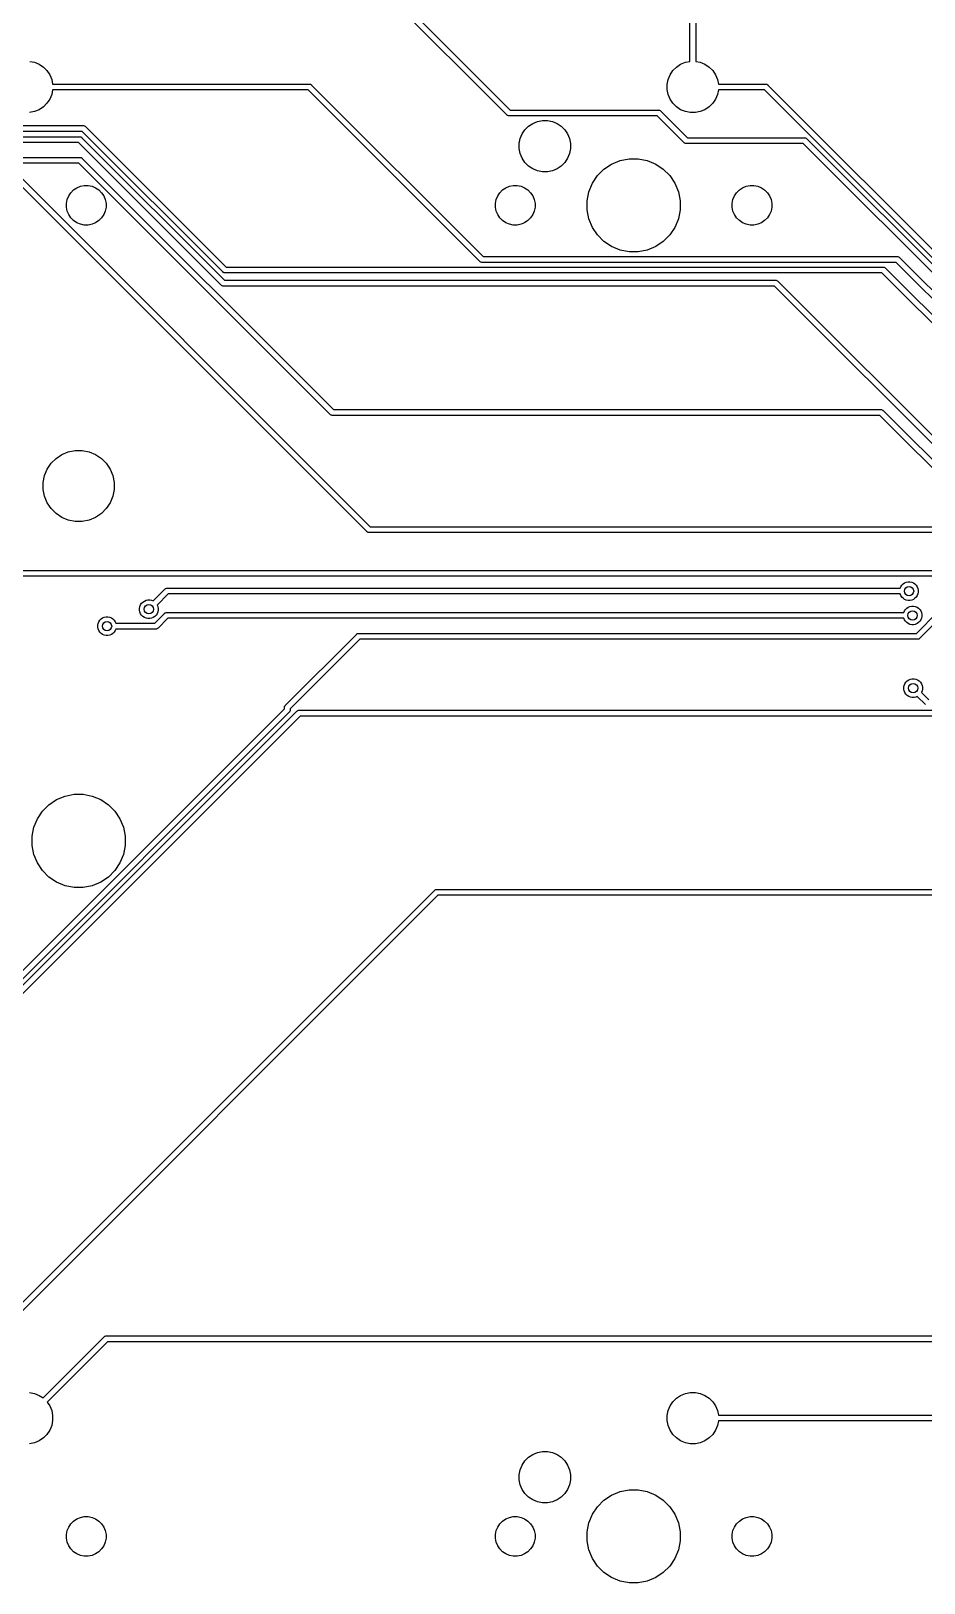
# Model space of a CAD drawing. Extents: x 0.4 to 23, y -16.1 to -0.4.
# Drawn here: x 12.2 to 13.709, y -5.516 to -2.893 of the extents above; entities that cross this region are included whole.
import ezdxf

# ---------------------------------------------------------------- set-up
doc = ezdxf.new("R2010")
doc.units = 0
doc.header["$MEASUREMENT"] = 0
doc.layers.add('BLACK', color=7, linetype='CONTINUOUS')

msp = doc.modelspace()

# ---------------------------------------------------------------- linework, layer by layer
at = {"layer": 'BLACK', "linetype": 'CONTINUOUS'}
for p, q in [((13.0044, -3.03468), (12.1326, -2.16285)), ((12.1383, -2.15462), (13.0101, -3.02644)), ((13.3138, -2.94432), (13.3138, -2.28068)), ((13.3237, -2.28068), (13.3237, -2.94432)), ((12.1987, -2.94432), (12.2064, -2.94586)), ((12.2064, -2.94586), (12.2143, -2.94912)), ((12.2143, -2.94912), (12.2213, -2.95386)), ((12.2213, -2.95386), (12.2274, -2.95989)), ((12.2274, -2.95989), (12.2321, -2.96699)), ((13.2804, -2.96699), (13.2851, -2.95989)), ((13.2851, -2.95989), (13.2911, -2.95386)), ((13.2911, -2.95386), (13.2982, -2.94912)), ((13.2982, -2.94912), (13.3061, -2.94586)), ((13.3061, -2.94586), (13.3138, -2.94432)), ((13.3237, -2.94432), (13.3314, -2.94586)), ((13.3314, -2.94586), (13.3393, -2.94912)), ((13.3393, -2.94912), (13.3463, -2.95386)), ((13.3463, -2.95386), (13.3524, -2.95989)), ((13.3524, -2.95989), (13.3571, -2.96699)), ((12.2321, -2.96699), (12.2354, -2.97487)), ((12.2354, -2.97487), (12.2369, -2.98258)), ((12.2369, -2.98258), (12.6705, -2.98258)), ((12.6705, -2.98258), (12.6707, -2.98256)), ((12.6707, -2.98256), (12.6709, -2.98258)), ((12.6709, -2.98258), (12.6709, -2.98258)), ((12.6709, -2.98258), (12.6717, -2.98265)), ((12.6717, -2.98265), (12.6726, -2.98293)), ((12.6726, -2.98293), (12.6734, -2.98339)), ((12.6734, -2.98339), (12.6742, -2.984)), ((12.6742, -2.984), (12.6743, -2.98419)), ((12.6743, -2.98419), (12.9643, -3.27413)), ((13.2754, -2.98323), (13.2771, -2.97487)), ((13.2754, -2.99177), (13.2754, -2.98323)), ((13.2771, -2.97487), (13.2804, -2.96699)), ((13.3571, -2.96699), (13.3604, -2.97487)), ((13.3604, -2.97487), (13.3619, -2.98258)), ((13.3619, -2.98258), (13.4416, -2.98258)), ((13.4416, -2.98258), (13.4419, -2.98256)), ((13.4419, -2.98256), (13.4421, -2.98258)), ((13.4421, -2.98258), (13.4421, -2.98258)), ((13.4421, -2.98258), (13.4428, -2.98265)), ((13.4428, -2.98265), (13.4438, -2.98293)), ((13.4438, -2.98293), (13.4446, -2.98339)), ((13.4446, -2.98339), (13.4454, -2.984)), ((13.4454, -2.984), (13.4455, -2.98419)), ((13.4455, -2.98419), (14.0837, -3.62233)), ((12.2274, -3.01511), (12.2213, -3.02114)), ((12.2321, -3.00801), (12.2274, -3.01511)), ((12.2354, -3.00013), (12.2321, -3.00801)), ((12.2369, -2.99242), (12.2354, -3.00013)), ((12.6687, -2.99242), (12.2369, -2.99242)), ((12.9586, -3.28236), (12.6687, -2.99242)), ((13.2771, -3.00013), (13.2754, -2.99177)), ((13.2804, -3.00801), (13.2771, -3.00013)), ((13.2851, -3.01511), (13.2804, -3.00801)), ((13.2911, -3.02114), (13.2851, -3.01511)), ((13.3524, -3.01511), (13.3463, -3.02114)), ((13.3571, -3.00801), (13.3524, -3.01511)), ((13.3604, -3.00013), (13.3571, -3.00801)), ((13.3619, -2.99242), (13.3604, -3.00013)), ((13.4398, -2.99242), (13.3619, -2.99242)), ((14.0749, -3.62752), (13.4398, -2.99242)), ((12.2064, -3.02914), (12.198, -3.03081)), ((12.2143, -3.02588), (12.2064, -3.02914)), ((12.2213, -3.02114), (12.2143, -3.02588)), ((13.0046, -3.03486), (13.0044, -3.03468)), ((13.0048, -3.03502), (13.0046, -3.03486)), ((13.0053, -3.03548), (13.0048, -3.03502)), ((13.0048, -3.03502), (13.0048, -3.03502)), ((13.0062, -3.03593), (13.0053, -3.03548)), ((13.0071, -3.03622), (13.0062, -3.03593)), ((13.0078, -3.03629), (13.0071, -3.03622)), ((13.0081, -3.03631), (13.0078, -3.03629)), ((13.0078, -3.03629), (13.0078, -3.03629)), ((13.0083, -3.03629), (13.0081, -3.03631)), ((13.2586, -3.03629), (13.0083, -3.03629)), ((13.0101, -3.02644), (13.2604, -3.02644)), ((13.3038, -3.08148), (13.2586, -3.03629)), ((13.2604, -3.02644), (13.2606, -3.02642)), ((13.2606, -3.02642), (13.2609, -3.02644)), ((13.2609, -3.02644), (13.2609, -3.02644)), ((13.2609, -3.02644), (13.2616, -3.02652)), ((13.2616, -3.02652), (13.2625, -3.0268)), ((13.2625, -3.0268), (13.2634, -3.02725)), ((13.2634, -3.02725), (13.2641, -3.02787)), ((13.2641, -3.02787), (13.2643, -3.02806)), ((13.2643, -3.02806), (13.3095, -3.07325)), ((13.2982, -3.02588), (13.2911, -3.02114)), ((13.3061, -3.02914), (13.2982, -3.02588)), ((13.3145, -3.03081), (13.3061, -3.02914)), ((13.323, -3.03081), (13.3145, -3.03081)), ((13.3314, -3.02914), (13.323, -3.03081)), ((13.3393, -3.02588), (13.3314, -3.02914)), ((13.3463, -3.02114), (13.3393, -3.02588)), ((12.1092, -3.06645), (12.7736, -3.73083)), ((12.2871, -3.0627), (12.1842, -3.0627)), ((12.186, -3.05285), (12.2889, -3.05285)), ((12.5245, -3.30009), (12.2871, -3.0627)), ((12.2889, -3.05285), (12.2891, -3.05283)), ((12.2891, -3.05283), (12.2893, -3.05285)), ((12.2893, -3.05285), (12.2893, -3.05285)), ((12.2893, -3.05285), (12.2901, -3.05293)), ((12.2901, -3.05293), (12.291, -3.05321)), ((12.291, -3.05321), (12.2918, -3.05366)), ((12.2918, -3.05366), (12.2926, -3.05428)), ((12.2926, -3.05428), (12.2927, -3.05447)), ((12.2927, -3.05447), (12.5301, -3.29186)), ((13.0271, -3.07487), (13.0304, -3.06699)), ((13.0304, -3.06699), (13.0351, -3.05989)), ((13.0351, -3.05989), (13.0411, -3.05386)), ((13.0411, -3.05386), (13.0482, -3.04912)), ((13.0482, -3.04912), (13.0561, -3.04586)), ((13.0561, -3.04586), (13.0645, -3.04419)), ((13.0645, -3.04419), (13.073, -3.04419)), ((13.073, -3.04419), (13.0814, -3.04586)), ((13.0814, -3.04586), (13.0893, -3.04912)), ((13.0893, -3.04912), (13.0963, -3.05386)), ((13.0963, -3.05386), (13.1024, -3.05989)), ((13.1024, -3.05989), (13.1071, -3.06699)), ((13.1071, -3.06699), (13.1104, -3.07487)), ((12.7679, -3.73906), (12.1035, -3.07468)), ((12.2808, -3.0815), (12.1752, -3.0815)), ((12.177, -3.07165), (12.2826, -3.07165)), ((12.5217, -3.3224), (12.2808, -3.0815)), ((12.2826, -3.07165), (12.2828, -3.07163)), ((12.2828, -3.07163), (12.283, -3.07165)), ((12.283, -3.07165), (12.283, -3.07165)), ((12.283, -3.07165), (12.2838, -3.07172)), ((12.2838, -3.07172), (12.2847, -3.07201)), ((12.2847, -3.07201), (12.2856, -3.07246)), ((12.2856, -3.07246), (12.2863, -3.07308)), ((12.2863, -3.07308), (12.2865, -3.07327)), ((12.2865, -3.07327), (12.5274, -3.31417)), ((13.0254, -3.08323), (13.0271, -3.07487)), ((13.0254, -3.09177), (13.0254, -3.08323)), ((13.0271, -3.10013), (13.0254, -3.09177)), ((13.1104, -3.07487), (13.112, -3.08323)), ((13.112, -3.09177), (13.1104, -3.10013)), ((13.112, -3.08323), (13.112, -3.09177)), ((13.3039, -3.08167), (13.3038, -3.08148)), ((13.3041, -3.08182), (13.3039, -3.08167)), ((13.3047, -3.08228), (13.3041, -3.08182)), ((13.3041, -3.08182), (13.3041, -3.08182)), ((13.3055, -3.08274), (13.3047, -3.08228)), ((13.3065, -3.08302), (13.3055, -3.08274)), ((13.3072, -3.08309), (13.3065, -3.08302)), ((13.3074, -3.08312), (13.3072, -3.08309)), ((13.3072, -3.08309), (13.3072, -3.08309)), ((13.3077, -3.08309), (13.3074, -3.08312)), ((13.5054, -3.08309), (13.3077, -3.08309)), ((13.3095, -3.07325), (13.5072, -3.07325)), ((14.0524, -3.63005), (13.5054, -3.08309)), ((13.5072, -3.07325), (13.5075, -3.07323)), ((13.5075, -3.07323), (13.5077, -3.07325)), ((13.5077, -3.07325), (13.5077, -3.07325)), ((13.5077, -3.07325), (13.5084, -3.07332)), ((13.5084, -3.07332), (13.5094, -3.0736)), ((13.5094, -3.0736), (13.5102, -3.07406)), ((13.5102, -3.07406), (13.511, -3.07468)), ((13.511, -3.07468), (13.5111, -3.07486)), ((13.5111, -3.07486), (14.0606, -3.62437)), ((12.2811, -3.11641), (12.1813, -3.11641)), ((12.1831, -3.10657), (12.2829, -3.10657)), ((12.7057, -3.54094), (12.2811, -3.11641)), ((12.2829, -3.10657), (12.2832, -3.10655)), ((12.2832, -3.10655), (12.2834, -3.10657)), ((12.2834, -3.10657), (12.2834, -3.10657)), ((12.2834, -3.10657), (12.2841, -3.10664)), ((12.2841, -3.10664), (12.2851, -3.10692)), ((12.2851, -3.10692), (12.2859, -3.10738)), ((12.2859, -3.10738), (12.2867, -3.108)), ((12.2867, -3.108), (12.2868, -3.10818)), ((12.2868, -3.10818), (12.7114, -3.53271)), ((13.0304, -3.10801), (13.0271, -3.10013)), ((13.0351, -3.11511), (13.0304, -3.10801)), ((13.0411, -3.12114), (13.0351, -3.11511)), ((13.0482, -3.12588), (13.0411, -3.12114)), ((13.0963, -3.12114), (13.0893, -3.12588)), ((13.1024, -3.11511), (13.0963, -3.12114)), ((13.1071, -3.10801), (13.1024, -3.11511)), ((13.1104, -3.10013), (13.1071, -3.10801)), ((13.1685, -3.12634), (13.1814, -3.11772)), ((13.1814, -3.11772), (13.1958, -3.11179)), ((13.1958, -3.11179), (13.211, -3.10876)), ((13.211, -3.10876), (13.2265, -3.10876)), ((13.2265, -3.10876), (13.2417, -3.11179)), ((13.2417, -3.11179), (13.256, -3.11772)), ((13.256, -3.11772), (13.2689, -3.12634)), ((13.0561, -3.12914), (13.0482, -3.12588)), ((13.0645, -3.13081), (13.0561, -3.12914)), ((13.073, -3.13081), (13.0645, -3.13081)), ((13.0814, -3.12914), (13.073, -3.13081)), ((13.0893, -3.12588), (13.0814, -3.12914)), ((13.149, -3.1502), (13.1576, -3.13731)), ((13.1576, -3.13731), (13.1685, -3.12634)), ((13.2689, -3.12634), (13.2799, -3.13731)), ((13.2799, -3.13731), (13.2885, -3.1502)), ((12.2616, -3.17774), (12.2641, -3.17165)), ((12.2641, -3.17165), (12.2677, -3.16617)), ((12.2677, -3.16617), (12.2724, -3.16151)), ((12.2724, -3.16151), (12.2779, -3.15784)), ((12.2779, -3.15784), (12.284, -3.15532)), ((12.284, -3.15532), (12.2904, -3.15404)), ((12.2904, -3.15404), (12.297, -3.15404)), ((12.297, -3.15404), (12.3035, -3.15532)), ((12.3035, -3.15532), (12.3096, -3.15784)), ((12.3096, -3.15784), (12.3151, -3.16151)), ((12.3151, -3.16151), (12.3197, -3.16617)), ((12.3197, -3.16617), (12.3234, -3.17165)), ((12.3234, -3.17165), (12.3259, -3.17774)), ((12.9866, -3.17774), (12.9891, -3.17165)), ((12.9891, -3.17165), (12.9927, -3.16617)), ((12.9927, -3.16617), (12.9974, -3.16151)), ((12.9974, -3.16151), (13.0029, -3.15784)), ((13.0029, -3.15784), (13.009, -3.15532)), ((13.009, -3.15532), (13.0154, -3.15404)), ((13.0154, -3.15404), (13.022, -3.15404)), ((13.022, -3.15404), (13.0285, -3.15532)), ((13.0285, -3.15532), (13.0346, -3.15784)), ((13.0346, -3.15784), (13.0401, -3.16151)), ((13.0401, -3.16151), (13.0447, -3.16617)), ((13.0447, -3.16617), (13.0484, -3.17165)), ((13.0484, -3.17165), (13.0509, -3.17774)), ((13.14, -3.17974), (13.143, -3.16453)), ((13.143, -3.16453), (13.149, -3.1502)), ((13.2885, -3.1502), (13.2945, -3.16453)), ((13.2945, -3.16453), (13.2975, -3.17974)), ((13.3866, -3.17774), (13.3891, -3.17165)), ((13.3891, -3.17165), (13.3927, -3.16617)), ((13.3927, -3.16617), (13.3974, -3.16151)), ((13.3974, -3.16151), (13.4029, -3.15784)), ((13.4029, -3.15784), (13.409, -3.15532)), ((13.409, -3.15532), (13.4154, -3.15404)), ((13.4154, -3.15404), (13.422, -3.15404)), ((13.422, -3.15404), (13.4285, -3.15532)), ((13.4285, -3.15532), (13.4346, -3.15784)), ((13.4346, -3.15784), (13.4401, -3.16151)), ((13.4401, -3.16151), (13.4447, -3.16617)), ((13.4447, -3.16617), (13.4484, -3.17165)), ((13.4484, -3.17165), (13.4509, -3.17774)), ((12.2603, -3.1842), (12.2616, -3.17774)), ((12.2603, -3.1908), (12.2603, -3.1842)), ((12.2616, -3.19726), (12.2603, -3.1908)), ((12.2641, -3.20335), (12.2616, -3.19726)), ((12.3259, -3.19726), (12.3234, -3.20335)), ((12.3259, -3.17774), (12.3272, -3.1842)), ((12.3272, -3.1908), (12.3259, -3.19726)), ((12.3272, -3.1842), (12.3272, -3.1908)), ((12.9853, -3.1842), (12.9866, -3.17774)), ((12.9853, -3.1908), (12.9853, -3.1842)), ((12.9866, -3.19726), (12.9853, -3.1908)), ((12.9891, -3.20335), (12.9866, -3.19726)), ((13.0509, -3.19726), (13.0484, -3.20335)), ((13.0509, -3.17774), (13.0522, -3.1842)), ((13.0522, -3.1908), (13.0509, -3.19726)), ((13.0522, -3.1842), (13.0522, -3.1908)), ((13.14, -3.19526), (13.14, -3.17974)), ((13.143, -3.21047), (13.14, -3.19526)), ((13.2975, -3.19526), (13.2945, -3.21047)), ((13.2975, -3.17974), (13.2975, -3.19526)), ((13.3853, -3.1842), (13.3866, -3.17774)), ((13.3853, -3.1908), (13.3853, -3.1842)), ((13.3866, -3.19726), (13.3853, -3.1908)), ((13.3891, -3.20335), (13.3866, -3.19726)), ((13.4509, -3.19726), (13.4484, -3.20335)), ((13.4509, -3.17774), (13.4522, -3.1842)), ((13.4522, -3.1908), (13.4509, -3.19726)), ((13.4522, -3.1842), (13.4522, -3.1908)), ((12.2677, -3.20883), (12.2641, -3.20335)), ((12.2724, -3.21349), (12.2677, -3.20883)), ((12.2779, -3.21716), (12.2724, -3.21349)), ((12.284, -3.21968), (12.2779, -3.21716)), ((12.2904, -3.22096), (12.284, -3.21968)), ((12.297, -3.22096), (12.2904, -3.22096)), ((12.3035, -3.21968), (12.297, -3.22096)), ((12.3096, -3.21716), (12.3035, -3.21968)), ((12.3151, -3.21349), (12.3096, -3.21716)), ((12.3197, -3.20883), (12.3151, -3.21349)), ((12.3234, -3.20335), (12.3197, -3.20883)), ((12.9927, -3.20883), (12.9891, -3.20335)), ((12.9974, -3.21349), (12.9927, -3.20883)), ((13.0029, -3.21716), (12.9974, -3.21349)), ((13.009, -3.21968), (13.0029, -3.21716)), ((13.0154, -3.22096), (13.009, -3.21968)), ((13.022, -3.22096), (13.0154, -3.22096)), ((13.0285, -3.21968), (13.022, -3.22096)), ((13.0346, -3.21716), (13.0285, -3.21968)), ((13.0401, -3.21349), (13.0346, -3.21716)), ((13.0447, -3.20883), (13.0401, -3.21349)), ((13.0484, -3.20335), (13.0447, -3.20883)), ((13.149, -3.2248), (13.143, -3.21047)), ((13.1576, -3.23769), (13.149, -3.2248)), ((13.2885, -3.2248), (13.2799, -3.23769)), ((13.2945, -3.21047), (13.2885, -3.2248)), ((13.3927, -3.20883), (13.3891, -3.20335)), ((13.3974, -3.21349), (13.3927, -3.20883)), ((13.4029, -3.21716), (13.3974, -3.21349)), ((13.409, -3.21968), (13.4029, -3.21716)), ((13.4154, -3.22096), (13.409, -3.21968)), ((13.422, -3.22096), (13.4154, -3.22096)), ((13.4285, -3.21968), (13.422, -3.22096)), ((13.4346, -3.21716), (13.4285, -3.21968)), ((13.4401, -3.21349), (13.4346, -3.21716)), ((13.4447, -3.20883), (13.4401, -3.21349)), ((13.4484, -3.20335), (13.4447, -3.20883)), ((13.1685, -3.24866), (13.1576, -3.23769)), ((13.1814, -3.25728), (13.1685, -3.24866)), ((13.2689, -3.24866), (13.256, -3.25728)), ((13.2799, -3.23769), (13.2689, -3.24866)), ((12.9643, -3.27413), (13.6642, -3.27413)), ((13.1958, -3.26321), (13.1814, -3.25728)), ((13.211, -3.26624), (13.1958, -3.26321)), ((13.2265, -3.26624), (13.211, -3.26624)), ((13.2417, -3.26321), (13.2265, -3.26624)), ((13.256, -3.25728), (13.2417, -3.26321)), ((13.6642, -3.27413), (13.6645, -3.27411)), ((13.6645, -3.27411), (13.6647, -3.27413)), ((13.6647, -3.27413), (13.6647, -3.27413)), ((13.6647, -3.27413), (13.6654, -3.27421)), ((13.6654, -3.27421), (13.6664, -3.27449)), ((13.6664, -3.27449), (13.6672, -3.27494)), ((13.6672, -3.27494), (13.668, -3.27556)), ((13.668, -3.27556), (13.6681, -3.27575)), ((13.6681, -3.27575), (14.0205, -3.62814)), ((12.5246, -3.30028), (12.5245, -3.30009)), ((12.5248, -3.30043), (12.5246, -3.30028)), ((12.5254, -3.3009), (12.5248, -3.30043)), ((12.5262, -3.30135), (12.5254, -3.3009)), ((12.5271, -3.30163), (12.5262, -3.30135)), ((12.5279, -3.3017), (12.5271, -3.30163)), ((12.5281, -3.30173), (12.5279, -3.3017)), ((12.5279, -3.3017), (12.5279, -3.3017)), ((12.5283, -3.3017), (12.5281, -3.30173)), ((13.6383, -3.3017), (12.5283, -3.3017)), ((12.5301, -3.29186), (13.6401, -3.29186)), ((12.9588, -3.28255), (12.9586, -3.28236)), ((12.9589, -3.28271), (12.9588, -3.28255)), ((12.9595, -3.28317), (12.9589, -3.28271)), ((12.9589, -3.28271), (12.9589, -3.28271)), ((12.9604, -3.28362), (12.9595, -3.28317)), ((12.9613, -3.28391), (12.9604, -3.28362)), ((12.962, -3.28398), (12.9613, -3.28391)), ((12.9623, -3.284), (12.962, -3.28398)), ((12.962, -3.28398), (12.962, -3.28398)), ((12.9625, -3.28398), (12.9623, -3.284)), ((13.6624, -3.28398), (12.9625, -3.28398)), ((13.963, -3.6264), (13.6383, -3.3017)), ((13.6401, -3.29186), (13.6403, -3.29184)), ((13.6403, -3.29184), (13.6406, -3.29186)), ((13.6406, -3.29186), (13.6406, -3.29186)), ((13.6406, -3.29186), (13.6413, -3.29193)), ((13.6413, -3.29193), (13.6422, -3.29221)), ((13.6422, -3.29221), (13.6431, -3.29267)), ((13.6431, -3.29267), (13.6438, -3.29329)), ((13.6438, -3.29329), (13.644, -3.29347)), ((13.644, -3.29347), (13.97, -3.61944)), ((14.0136, -3.6351), (13.6624, -3.28398)), ((12.5218, -3.32258), (12.5217, -3.3224)), ((12.522, -3.32274), (12.5218, -3.32258)), ((12.5226, -3.3232), (12.522, -3.32274)), ((12.5234, -3.32366), (12.5226, -3.3232)), ((12.5244, -3.32394), (12.5234, -3.32366)), ((12.5251, -3.32401), (12.5244, -3.32394)), ((12.5253, -3.32403), (12.5251, -3.32401)), ((12.5251, -3.32401), (12.5251, -3.32401)), ((12.5256, -3.32401), (12.5253, -3.32403)), ((13.4567, -3.32401), (12.5256, -3.32401)), ((12.5274, -3.31417), (13.4585, -3.31417)), ((13.8962, -3.7635), (13.4567, -3.32401)), ((13.4585, -3.31417), (13.4587, -3.31414)), ((13.4587, -3.31414), (13.459, -3.31417)), ((13.459, -3.31417), (13.459, -3.31417)), ((13.459, -3.31417), (13.4597, -3.31424)), ((13.4597, -3.31424), (13.4606, -3.31452)), ((13.4606, -3.31452), (13.4615, -3.31497)), ((13.4615, -3.31497), (13.4622, -3.31559)), ((13.4622, -3.31559), (13.4624, -3.31578)), ((13.4624, -3.31578), (13.9044, -3.75781)), ((12.7058, -3.54113), (12.7057, -3.54094)), ((12.706, -3.54128), (12.7058, -3.54113)), ((12.7066, -3.54174), (12.706, -3.54128)), ((12.706, -3.54128), (12.706, -3.54128)), ((12.7114, -3.53271), (13.6364, -3.53271)), ((13.6364, -3.53271), (13.6366, -3.53268)), ((13.6366, -3.53268), (13.6369, -3.53271)), ((13.6369, -3.53271), (13.6369, -3.53271)), ((13.6369, -3.53271), (13.6376, -3.53278)), ((13.6376, -3.53278), (13.6385, -3.53306)), ((13.6385, -3.53306), (13.6394, -3.53352)), ((13.6394, -3.53352), (13.6401, -3.53413)), ((13.6401, -3.53413), (13.6403, -3.53432)), ((13.6403, -3.53432), (13.8634, -3.75744)), ((12.7074, -3.5422), (12.7066, -3.54174)), ((12.7084, -3.54248), (12.7074, -3.5422)), ((12.7091, -3.54255), (12.7084, -3.54248)), ((12.7093, -3.54257), (12.7091, -3.54255)), ((12.7091, -3.54255), (12.7091, -3.54255)), ((12.7096, -3.54255), (12.7093, -3.54257)), ((13.6346, -3.54255), (12.7096, -3.54255)), ((13.8564, -3.7644), (13.6346, -3.54255)), ((12.2344, -3.62364), (12.2428, -3.61527)), ((12.2428, -3.61527), (12.2526, -3.6087)), ((12.2526, -3.6087), (12.2635, -3.60418)), ((12.2635, -3.60418), (12.2751, -3.60187)), ((12.2751, -3.60187), (12.2869, -3.60187)), ((12.2869, -3.60187), (12.2985, -3.60418)), ((12.2985, -3.60418), (12.3095, -3.6087)), ((12.3095, -3.6087), (12.3193, -3.61527)), ((12.3193, -3.61527), (12.3277, -3.62364)), ((12.221, -3.656), (12.2233, -3.6444)), ((12.2233, -3.6444), (12.2278, -3.63347)), ((12.2278, -3.63347), (12.2344, -3.62364)), ((12.3277, -3.62364), (12.3342, -3.63347)), ((12.3342, -3.63347), (12.3388, -3.6444)), ((12.3388, -3.6444), (12.3411, -3.656)), ((12.221, -3.66782), (12.221, -3.656)), ((12.2233, -3.67942), (12.221, -3.66782)), ((12.3411, -3.66782), (12.3388, -3.67942)), ((12.3411, -3.656), (12.3411, -3.66782)), ((12.2278, -3.69035), (12.2233, -3.67942)), ((12.2344, -3.70018), (12.2278, -3.69035)), ((12.3342, -3.69035), (12.3277, -3.70018)), ((12.3388, -3.67942), (12.3342, -3.69035)), ((12.2428, -3.70855), (12.2344, -3.70018)), ((12.2526, -3.71512), (12.2428, -3.70855)), ((12.2635, -3.71964), (12.2526, -3.71512)), ((12.2751, -3.72195), (12.2635, -3.71964)), ((12.2869, -3.72195), (12.2751, -3.72195)), ((12.2985, -3.71964), (12.2869, -3.72195)), ((12.3095, -3.71512), (12.2985, -3.71964)), ((12.3193, -3.70855), (12.3095, -3.71512)), ((12.3277, -3.70018), (12.3193, -3.70855)), ((12.7681, -3.73924), (12.7679, -3.73906)), ((12.7682, -3.7394), (12.7681, -3.73924)), ((12.7688, -3.73986), (12.7682, -3.7394)), ((12.7695, -3.74022), (12.7688, -3.73986)), ((12.7697, -3.74032), (12.7695, -3.74022)), ((12.7706, -3.7406), (12.7697, -3.74032)), ((12.7713, -3.74067), (12.7706, -3.7406)), ((12.7716, -3.74069), (12.7713, -3.74067)), ((12.7713, -3.74067), (12.7713, -3.74067)), ((12.7718, -3.74067), (12.7716, -3.74069)), ((13.7495, -3.74067), (12.7718, -3.74067)), ((12.7736, -3.73083), (13.7495, -3.73083)), ((11.9556, -3.8048), (13.7461, -3.8048)), ((13.7443, -3.81464), (11.9556, -3.81464)), ((13.6701, -3.83217), (13.6718, -3.82959)), ((13.6718, -3.82959), (13.674, -3.82739)), ((13.674, -3.82739), (13.6766, -3.82567)), ((13.6766, -3.82567), (13.6795, -3.82448)), ((13.6795, -3.82448), (13.6825, -3.82388)), ((13.6825, -3.82388), (13.6856, -3.82388)), ((13.6856, -3.82388), (13.6887, -3.82448)), ((13.6887, -3.82448), (13.6915, -3.82567)), ((13.6915, -3.82567), (13.6941, -3.82739)), ((13.6941, -3.82739), (13.6963, -3.82959)), ((13.6963, -3.82959), (13.698, -3.83217)), ((12.3921, -3.85639), (12.395, -3.8552)), ((12.395, -3.8552), (12.398, -3.8546)), ((12.398, -3.8546), (12.4011, -3.8546)), ((12.4011, -3.8546), (12.4042, -3.8552)), ((12.4042, -3.8552), (12.4067, -3.85625)), ((12.4067, -3.85625), (12.4267, -3.83632)), ((12.4324, -3.84455), (12.4137, -3.86321)), ((12.4267, -3.83632), (12.4268, -3.83613)), ((12.4268, -3.83613), (12.4271, -3.8359)), ((12.4271, -3.8359), (12.4276, -3.83551)), ((12.4276, -3.83551), (12.4284, -3.83506)), ((12.4284, -3.83506), (12.4285, -3.83503)), ((12.4285, -3.83503), (12.4294, -3.83478)), ((12.4294, -3.83478), (12.4301, -3.8347)), ((12.4301, -3.8347), (12.4303, -3.83468)), ((12.4301, -3.8347), (12.4301, -3.8347)), ((12.4303, -3.83468), (12.4306, -3.8347)), ((12.4306, -3.8347), (13.6691, -3.8347)), ((13.6691, -3.84455), (12.4324, -3.84455)), ((13.6691, -3.8347), (13.6701, -3.83217)), ((13.6701, -3.84709), (13.6691, -3.84455)), ((13.6718, -3.84966), (13.6701, -3.84709)), ((13.674, -3.85186), (13.6718, -3.84966)), ((13.6766, -3.85358), (13.674, -3.85186)), ((13.6795, -3.85477), (13.6766, -3.85358)), ((13.6825, -3.85537), (13.6795, -3.85477)), ((13.6856, -3.85537), (13.6825, -3.85537)), ((13.6887, -3.85477), (13.6856, -3.85537)), ((13.6915, -3.85358), (13.6887, -3.85477)), ((13.6941, -3.85186), (13.6915, -3.85358)), ((13.6963, -3.84966), (13.6941, -3.85186)), ((13.698, -3.84709), (13.6963, -3.84966)), ((13.698, -3.83217), (13.6992, -3.83503)), ((13.6992, -3.84422), (13.698, -3.84709)), ((13.6992, -3.83503), (13.6998, -3.83807)), ((13.6998, -3.84118), (13.6992, -3.84422)), ((13.6998, -3.83807), (13.6998, -3.84118)), ((12.3839, -3.8688), (12.3845, -3.86575)), ((12.3839, -3.8719), (12.3839, -3.8688)), ((12.3845, -3.87494), (12.3839, -3.8719)), ((12.3845, -3.86575), (12.3856, -3.86289)), ((12.3856, -3.87781), (12.3845, -3.87494)), ((12.3856, -3.86289), (12.3874, -3.86031)), ((12.3874, -3.88039), (12.3856, -3.87781)), ((12.3874, -3.86031), (12.3896, -3.85811)), ((12.3896, -3.88258), (12.3874, -3.88039)), ((12.3896, -3.85811), (12.3921, -3.85639)), ((12.4094, -3.89398), (12.426, -3.87741)), ((12.4118, -3.88039), (12.4096, -3.88258)), ((12.4136, -3.87781), (12.4118, -3.88039)), ((12.4147, -3.87494), (12.4136, -3.87781)), ((12.4137, -3.86321), (12.4147, -3.86575)), ((12.4147, -3.86575), (12.4153, -3.8688)), ((12.4153, -3.8719), (12.4147, -3.87494)), ((12.4153, -3.8688), (12.4153, -3.8719)), ((12.426, -3.87741), (12.4261, -3.8772)), ((12.4261, -3.8772), (12.4269, -3.87658)), ((12.4269, -3.87658), (12.4277, -3.87612)), ((12.4277, -3.87612), (12.4287, -3.87584)), ((12.4287, -3.87584), (12.4294, -3.87577)), ((12.4294, -3.87577), (12.4296, -3.87575)), ((12.4294, -3.87577), (12.4294, -3.87577)), ((12.4296, -3.87575), (12.4299, -3.87577)), ((12.4299, -3.87577), (13.6751, -3.87577)), ((13.6751, -3.87577), (13.6762, -3.87323)), ((13.6762, -3.87323), (13.6779, -3.87065)), ((13.6779, -3.87065), (13.6801, -3.86846)), ((13.6801, -3.86846), (13.6827, -3.86674)), ((13.6827, -3.86674), (13.6855, -3.86555)), ((13.6855, -3.86555), (13.6886, -3.86494)), ((13.6886, -3.86494), (13.6917, -3.86494)), ((13.6917, -3.86494), (13.6947, -3.86555)), ((13.6947, -3.86555), (13.6976, -3.86674)), ((13.6965, -3.91124), (13.7322, -3.87547)), ((13.6976, -3.86674), (13.7002, -3.86846)), ((13.7002, -3.86846), (13.7024, -3.87065)), ((13.7024, -3.87065), (13.7041, -3.87323)), ((13.7041, -3.87323), (13.7053, -3.8761)), ((13.7053, -3.8761), (13.7059, -3.87914)), ((13.7059, -3.88224), (13.7053, -3.88529)), ((13.7059, -3.87914), (13.7059, -3.88224)), ((12.3131, -3.89735), (12.3137, -3.89431)), ((12.3131, -3.90045), (12.3131, -3.89735)), ((12.3137, -3.9035), (12.3131, -3.90045)), ((12.3137, -3.89431), (12.3149, -3.89144)), ((12.3149, -3.90636), (12.3137, -3.9035)), ((12.3149, -3.89144), (12.3166, -3.88886)), ((12.3166, -3.90894), (12.3149, -3.90636)), ((12.3166, -3.88886), (12.3188, -3.88667)), ((12.3188, -3.88667), (12.3214, -3.88495)), ((12.3214, -3.88495), (12.3243, -3.88376)), ((12.3243, -3.88376), (12.3273, -3.88315)), ((12.3273, -3.88315), (12.3304, -3.88315)), ((12.3304, -3.88315), (12.3335, -3.88376)), ((12.3335, -3.88376), (12.3363, -3.88495)), ((12.3363, -3.88495), (12.3389, -3.88667)), ((12.3389, -3.88667), (12.3411, -3.88886)), ((12.3411, -3.88886), (12.3428, -3.89144)), ((12.3428, -3.90636), (12.3411, -3.90894)), ((12.3428, -3.89144), (12.3439, -3.89398)), ((12.3439, -3.90382), (12.3428, -3.90636)), ((12.3439, -3.89398), (12.4094, -3.89398)), ((12.4112, -3.90382), (12.3439, -3.90382)), ((12.3921, -3.8843), (12.3896, -3.88258)), ((12.395, -3.88549), (12.3921, -3.8843)), ((12.398, -3.88609), (12.395, -3.88549)), ((12.4011, -3.88609), (12.398, -3.88609)), ((12.4042, -3.88549), (12.4011, -3.88609)), ((12.4071, -3.8843), (12.4042, -3.88549)), ((12.4096, -3.88258), (12.4071, -3.8843)), ((12.4114, -3.90385), (12.4112, -3.90382)), ((12.4117, -3.90382), (12.4114, -3.90385)), ((12.4124, -3.90375), (12.4117, -3.90382)), ((12.4117, -3.90382), (12.4117, -3.90382)), ((12.4133, -3.90347), (12.4124, -3.90375)), ((12.4142, -3.90301), (12.4133, -3.90347)), ((12.4149, -3.9024), (12.4142, -3.90301)), ((12.4151, -3.90221), (12.4149, -3.9024)), ((12.4317, -3.88561), (12.4151, -3.90221)), ((13.6751, -3.88561), (12.4317, -3.88561)), ((13.6762, -3.88815), (13.6751, -3.88561)), ((13.6779, -3.89073), (13.6762, -3.88815)), ((13.6801, -3.89293), (13.6779, -3.89073)), ((13.6827, -3.89465), (13.6801, -3.89293)), ((13.6855, -3.89584), (13.6827, -3.89465)), ((13.6886, -3.89644), (13.6855, -3.89584)), ((13.6917, -3.89644), (13.6886, -3.89644)), ((13.6947, -3.89584), (13.6917, -3.89644)), ((13.6976, -3.89465), (13.6947, -3.89584)), ((13.7002, -3.89293), (13.6976, -3.89465)), ((13.7024, -3.89073), (13.7002, -3.89293)), ((13.7379, -3.8837), (13.7021, -3.91947)), ((13.7041, -3.88815), (13.7024, -3.89073)), ((13.7053, -3.88529), (13.7041, -3.88815)), ((12.3188, -3.91113), (12.3166, -3.90894)), ((12.3214, -3.91286), (12.3188, -3.91113)), ((12.3243, -3.91404), (12.3214, -3.91286)), ((12.3273, -3.91465), (12.3243, -3.91404)), ((12.3304, -3.91465), (12.3273, -3.91465)), ((12.3335, -3.91404), (12.3304, -3.91465)), ((12.3363, -3.91286), (12.3335, -3.91404)), ((12.3389, -3.91113), (12.3363, -3.91286)), ((12.3411, -3.90894), (12.3389, -3.91113)), ((12.6301, -4.03306), (12.7503, -3.91285)), ((12.756, -3.92108), (12.6383, -4.03875)), ((12.7503, -3.91285), (12.7505, -3.91266)), ((12.7505, -3.91266), (12.7507, -3.91251)), ((12.7507, -3.91251), (12.7512, -3.91205)), ((12.7507, -3.91251), (12.7507, -3.91251)), ((12.7512, -3.91205), (12.7521, -3.91159)), ((12.7512, -3.91205), (12.7512, -3.91205)), ((12.7512, -3.91205), (12.7512, -3.91205)), ((12.7521, -3.91159), (12.753, -3.91131)), ((12.753, -3.91131), (12.7537, -3.91124)), ((12.7537, -3.91124), (12.754, -3.91121)), ((12.7537, -3.91124), (12.7537, -3.91124)), ((12.754, -3.91121), (12.7542, -3.91124)), ((12.7542, -3.91124), (13.6965, -3.91124)), ((13.6983, -3.92108), (12.756, -3.92108)), ((13.6985, -3.9211), (13.6983, -3.92108)), ((13.6987, -3.92108), (13.6985, -3.9211)), ((13.6995, -3.92101), (13.6987, -3.92108)), ((13.6987, -3.92108), (13.6987, -3.92108)), ((13.7004, -3.92073), (13.6995, -3.92101)), ((13.7012, -3.92027), (13.7004, -3.92073)), ((13.702, -3.91965), (13.7012, -3.92027)), ((13.7021, -3.91947), (13.702, -3.91965)), ((13.6752, -4.00211), (13.6758, -3.99907)), ((13.6752, -4.00522), (13.6752, -4.00211)), ((13.6758, -4.00826), (13.6752, -4.00522)), ((13.6758, -3.99907), (13.677, -3.99621)), ((13.677, -4.01112), (13.6758, -4.00826)), ((13.677, -3.99621), (13.6787, -3.99363)), ((13.6787, -4.0137), (13.677, -4.01112)), ((13.6787, -3.99363), (13.6809, -3.99143)), ((13.6809, -3.99143), (13.6835, -3.98971)), ((13.6835, -3.98971), (13.6863, -3.98852)), ((13.6863, -3.98852), (13.6894, -3.98792)), ((13.6894, -3.98792), (13.6925, -3.98792)), ((13.6925, -3.98792), (13.6955, -3.98852)), ((13.6955, -3.98852), (13.6984, -3.98971)), ((13.6984, -3.98971), (13.701, -3.99143)), ((13.701, -3.99143), (13.7032, -3.99363)), ((13.7032, -3.99363), (13.7049, -3.99621)), ((13.7049, -3.99621), (13.7061, -3.99907)), ((13.7061, -4.00826), (13.705, -4.0108)), ((13.705, -4.0108), (13.7176, -4.02337)), ((13.7061, -3.99907), (13.7067, -4.00211)), ((13.7067, -4.00522), (13.7061, -4.00826)), ((13.7067, -4.00211), (13.7067, -4.00522)), ((11.3782, -5.28912), (12.6285, -4.03879)), ((12.6285, -4.03647), (12.6286, -4.03575)), ((12.6285, -4.03671), (12.6285, -4.03647)), ((12.6285, -4.03647), (12.6285, -4.03647)), ((12.6285, -4.03695), (12.6285, -4.03671)), ((12.6285, -4.03879), (12.6285, -4.03695)), ((12.6286, -4.03575), (12.6288, -4.03482)), ((12.6288, -4.03482), (12.6293, -4.03397)), ((12.6293, -4.03397), (12.6298, -4.0334)), ((12.6298, -4.0334), (12.6299, -4.03322)), ((12.6298, -4.0334), (12.6298, -4.0334)), ((12.6299, -4.03322), (12.6301, -4.03306)), ((12.6383, -4.03875), (12.6383, -4.04059)), ((13.6809, -4.0159), (13.6787, -4.0137)), ((13.6835, -4.01762), (13.6809, -4.0159)), ((13.6863, -4.01881), (13.6835, -4.01762)), ((13.6894, -4.01941), (13.6863, -4.01881)), ((13.6925, -4.01941), (13.6894, -4.01941)), ((13.6955, -4.01881), (13.6925, -4.01941)), ((13.6981, -4.01776), (13.6955, -4.01881)), ((13.7119, -4.0316), (13.6981, -4.01776)), ((12.6367, -4.04448), (11.3838, -5.29735)), ((11.3855, -5.30685), (12.6496, -4.04274)), ((12.6553, -4.05095), (11.3912, -5.31508)), ((12.6369, -4.04432), (12.6367, -4.04448)), ((12.6371, -4.04414), (12.6369, -4.04432)), ((12.6375, -4.04357), (12.6371, -4.04414)), ((12.638, -4.04272), (12.6375, -4.04357)), ((12.6383, -4.04179), (12.638, -4.04253)), ((12.638, -4.04253), (12.638, -4.04272)), ((12.6383, -4.04059), (12.6384, -4.04083)), ((12.6384, -4.04083), (12.6383, -4.04107)), ((12.6383, -4.04107), (12.6383, -4.04107)), ((12.6383, -4.04107), (12.6383, -4.04179)), ((12.6496, -4.04274), (12.6498, -4.04253)), ((12.6498, -4.04253), (12.6505, -4.04192)), ((12.6505, -4.04192), (12.6514, -4.04146)), ((12.6514, -4.04146), (12.6523, -4.04118)), ((12.6523, -4.04118), (12.653, -4.04111)), ((12.653, -4.04111), (12.6533, -4.04108)), ((12.653, -4.04111), (12.653, -4.04111)), ((12.6533, -4.04108), (12.6535, -4.04111)), ((12.6535, -4.04111), (14.1065, -4.04111)), ((14.1065, -4.05095), (12.6553, -4.05095)), ((12.2308, -4.20075), (12.2437, -4.19213)), ((12.2437, -4.19213), (12.2581, -4.1862)), ((12.2581, -4.1862), (12.2733, -4.18317)), ((12.2733, -4.18317), (12.2888, -4.18317)), ((12.2888, -4.18317), (12.304, -4.1862)), ((12.304, -4.1862), (12.3183, -4.19213)), ((12.3183, -4.19213), (12.3312, -4.20075)), ((12.2112, -4.22461), (12.2199, -4.21172)), ((12.2199, -4.21172), (12.2308, -4.20075)), ((12.3312, -4.20075), (12.3422, -4.21172)), ((12.3422, -4.21172), (12.3508, -4.22461)), ((12.2023, -4.25415), (12.2053, -4.23894)), ((12.2053, -4.23894), (12.2112, -4.22461)), ((12.3508, -4.22461), (12.3567, -4.23894)), ((12.3567, -4.23894), (12.3598, -4.25415)), ((12.2023, -4.26966), (12.2023, -4.25415)), ((12.2053, -4.28488), (12.2023, -4.26966)), ((12.3598, -4.26966), (12.3567, -4.28488)), ((12.3598, -4.25415), (12.3598, -4.26966)), ((12.2112, -4.29921), (12.2053, -4.28488)), ((12.2199, -4.3121), (12.2112, -4.29921)), ((12.3508, -4.29921), (12.3422, -4.3121)), ((12.3567, -4.28488), (12.3508, -4.29921)), ((12.2308, -4.32307), (12.2199, -4.3121)), ((12.2437, -4.33169), (12.2308, -4.32307)), ((12.3312, -4.32307), (12.3183, -4.33169)), ((12.3422, -4.3121), (12.3312, -4.32307)), ((12.0515, -5.17644), (12.8825, -4.34549)), ((12.8881, -4.35372), (12.0572, -5.18467)), ((12.2581, -4.33762), (12.2437, -4.33169)), ((12.2733, -4.34065), (12.2581, -4.33762)), ((12.2888, -4.34065), (12.2733, -4.34065)), ((12.304, -4.33762), (12.2888, -4.34065)), ((12.3183, -4.33169), (12.304, -4.33762)), ((12.8825, -4.34549), (12.8826, -4.3453)), ((12.8826, -4.3453), (12.8828, -4.34514)), ((12.8828, -4.34514), (12.8834, -4.34468)), ((12.8834, -4.34468), (12.8842, -4.34423)), ((12.8842, -4.34423), (12.8843, -4.3442)), ((12.8843, -4.3442), (12.8851, -4.34395)), ((12.8851, -4.34395), (12.8859, -4.34387)), ((12.8859, -4.34387), (12.8861, -4.34385)), ((12.8859, -4.34387), (12.8859, -4.34387)), ((12.8861, -4.34385), (12.8863, -4.34387)), ((12.8863, -4.34387), (14.0099, -4.34387)), ((14.0099, -4.35372), (12.8881, -4.35372)), ((12.2208, -5.20347), (12.3241, -5.10015)), ((12.3298, -5.10836), (12.2278, -5.21043)), ((12.3241, -5.10015), (12.3243, -5.09994)), ((12.3243, -5.09994), (12.325, -5.09933)), ((12.325, -5.09933), (12.3259, -5.09887)), ((12.3259, -5.09887), (12.3268, -5.09859)), ((12.3268, -5.09859), (12.3275, -5.09852)), ((12.3275, -5.09852), (12.3278, -5.09849)), ((12.3275, -5.09852), (12.3275, -5.09852)), ((12.3278, -5.09849), (12.328, -5.09852)), ((12.328, -5.09852), (14.0631, -5.09852)), ((14.0649, -5.10836), (12.3298, -5.10836)), ((12.198, -5.19417), (12.2064, -5.19584)), ((12.2064, -5.19584), (12.2143, -5.1991)), ((12.2143, -5.1991), (12.2208, -5.20347)), ((12.2278, -5.21043), (12.2321, -5.21697)), ((12.2321, -5.21697), (12.2354, -5.22485)), ((13.2771, -5.22485), (13.2804, -5.21697)), ((13.2804, -5.21697), (13.2851, -5.20987)), ((13.2851, -5.20987), (13.2911, -5.20384)), ((13.2911, -5.20384), (13.2982, -5.1991)), ((13.2982, -5.1991), (13.3061, -5.19584)), ((13.3061, -5.19584), (13.3145, -5.19417)), ((13.3145, -5.19417), (13.323, -5.19417)), ((13.323, -5.19417), (13.3314, -5.19584)), ((13.3314, -5.19584), (13.3393, -5.1991)), ((13.3393, -5.1991), (13.3463, -5.20384)), ((13.3463, -5.20384), (13.3524, -5.20987)), ((13.3524, -5.20987), (13.3571, -5.21697)), ((13.3571, -5.21697), (13.3604, -5.22485)), ((12.2354, -5.22485), (12.237, -5.23321)), ((12.237, -5.24175), (12.2354, -5.25011)), ((12.237, -5.23321), (12.237, -5.24175)), ((13.2754, -5.23321), (13.2771, -5.22485)), ((13.2754, -5.24175), (13.2754, -5.23321)), ((13.2771, -5.25011), (13.2754, -5.24175)), ((13.3604, -5.22485), (13.3619, -5.23256)), ((13.3619, -5.2424), (13.3604, -5.25011)), ((13.3619, -5.23256), (13.9541, -5.23256)), ((13.9559, -5.2424), (13.3619, -5.2424)), ((12.2213, -5.27112), (12.2143, -5.27586)), ((12.2274, -5.26509), (12.2213, -5.27112)), ((12.2321, -5.25799), (12.2274, -5.26509)), ((12.2354, -5.25011), (12.2321, -5.25799)), ((13.2804, -5.25799), (13.2771, -5.25011)), ((13.2851, -5.26509), (13.2804, -5.25799)), ((13.2911, -5.27112), (13.2851, -5.26509)), ((13.2982, -5.27586), (13.2911, -5.27112)), ((13.3463, -5.27112), (13.3393, -5.27586)), ((13.3524, -5.26509), (13.3463, -5.27112)), ((13.3571, -5.25799), (13.3524, -5.26509)), ((13.3604, -5.25011), (13.3571, -5.25799)), ((12.2064, -5.27912), (12.198, -5.28079)), ((12.2143, -5.27586), (12.2064, -5.27912)), ((13.0482, -5.2991), (13.0561, -5.29584)), ((13.0561, -5.29584), (13.0645, -5.29417)), ((13.0645, -5.29417), (13.073, -5.29417)), ((13.073, -5.29417), (13.0814, -5.29584)), ((13.0814, -5.29584), (13.0893, -5.2991)), ((13.3061, -5.27912), (13.2982, -5.27586)), ((13.3145, -5.28079), (13.3061, -5.27912)), ((13.323, -5.28079), (13.3145, -5.28079)), ((13.3314, -5.27912), (13.323, -5.28079)), ((13.3393, -5.27586), (13.3314, -5.27912)), ((13.0254, -5.33321), (13.0271, -5.32485)), ((13.0271, -5.32485), (13.0304, -5.31697)), ((13.0304, -5.31697), (13.0351, -5.30987)), ((13.0351, -5.30987), (13.0411, -5.30384)), ((13.0411, -5.30384), (13.0482, -5.2991)), ((13.0893, -5.2991), (13.0963, -5.30384)), ((13.0963, -5.30384), (13.1024, -5.30987)), ((13.1024, -5.30987), (13.1071, -5.31697)), ((13.1071, -5.31697), (13.1104, -5.32485)), ((13.1104, -5.32485), (13.112, -5.33321)), ((13.0254, -5.34175), (13.0254, -5.33321)), ((13.0271, -5.35011), (13.0254, -5.34175)), ((13.0304, -5.35799), (13.0271, -5.35011)), ((13.1104, -5.35011), (13.1071, -5.35799)), ((13.112, -5.34175), (13.1104, -5.35011)), ((13.112, -5.33321), (13.112, -5.34175)), ((13.0351, -5.36509), (13.0304, -5.35799)), ((13.0411, -5.37112), (13.0351, -5.36509)), ((13.0482, -5.37586), (13.0411, -5.37112)), ((13.0561, -5.37912), (13.0482, -5.37586)), ((13.0893, -5.37586), (13.0814, -5.37912)), ((13.0963, -5.37112), (13.0893, -5.37586)), ((13.1024, -5.36509), (13.0963, -5.37112)), ((13.1071, -5.35799), (13.1024, -5.36509)), ((13.1576, -5.38729), (13.1685, -5.37632)), ((13.1685, -5.37632), (13.1814, -5.3677)), ((13.1814, -5.3677), (13.1958, -5.36177)), ((13.1958, -5.36177), (13.211, -5.35874)), ((13.211, -5.35874), (13.2265, -5.35874)), ((13.2265, -5.35874), (13.2417, -5.36177)), ((13.2417, -5.36177), (13.256, -5.3677)), ((13.256, -5.3677), (13.2689, -5.37632)), ((13.2689, -5.37632), (13.2799, -5.38729)), ((13.0645, -5.38079), (13.0561, -5.37912)), ((13.073, -5.38079), (13.0645, -5.38079)), ((13.0814, -5.37912), (13.073, -5.38079)), ((13.143, -5.41451), (13.149, -5.40018)), ((13.149, -5.40018), (13.1576, -5.38729)), ((13.2799, -5.38729), (13.2885, -5.40018)), ((13.2885, -5.40018), (13.2945, -5.41451)), ((12.2603, -5.43418), (12.2616, -5.42772)), ((12.2616, -5.42772), (12.2641, -5.42163)), ((12.2641, -5.42163), (12.2677, -5.41615)), ((12.2677, -5.41615), (12.2724, -5.41149)), ((12.2724, -5.41149), (12.2779, -5.40782)), ((12.2779, -5.40782), (12.284, -5.4053)), ((12.284, -5.4053), (12.2904, -5.40402)), ((12.2904, -5.40402), (12.297, -5.40402)), ((12.297, -5.40402), (12.3035, -5.4053)), ((12.3035, -5.4053), (12.3096, -5.40782)), ((12.3096, -5.40782), (12.3151, -5.41149)), ((12.3151, -5.41149), (12.3197, -5.41615)), ((12.3197, -5.41615), (12.3234, -5.42163)), ((12.3234, -5.42163), (12.3259, -5.42772)), ((12.3259, -5.42772), (12.3272, -5.43418)), ((12.9853, -5.43418), (12.9866, -5.42772)), ((12.9866, -5.42772), (12.9891, -5.42163)), ((12.9891, -5.42163), (12.9927, -5.41615)), ((12.9927, -5.41615), (12.9974, -5.41149)), ((12.9974, -5.41149), (13.0029, -5.40782)), ((13.0029, -5.40782), (13.009, -5.4053)), ((13.009, -5.4053), (13.0154, -5.40402)), ((13.0154, -5.40402), (13.022, -5.40402)), ((13.022, -5.40402), (13.0285, -5.4053)), ((13.0285, -5.4053), (13.0346, -5.40782)), ((13.0346, -5.40782), (13.0401, -5.41149)), ((13.0401, -5.41149), (13.0447, -5.41615)), ((13.0447, -5.41615), (13.0484, -5.42163)), ((13.0484, -5.42163), (13.0509, -5.42772)), ((13.0509, -5.42772), (13.0522, -5.43418)), ((13.14, -5.42973), (13.143, -5.41451)), ((13.14, -5.44524), (13.14, -5.42973)), ((13.2945, -5.41451), (13.2975, -5.42973)), ((13.2975, -5.42973), (13.2975, -5.44524)), ((13.3853, -5.43418), (13.3866, -5.42772)), ((13.3866, -5.42772), (13.3891, -5.42163)), ((13.3891, -5.42163), (13.3927, -5.41615)), ((13.3927, -5.41615), (13.3974, -5.41149)), ((13.3974, -5.41149), (13.4029, -5.40782)), ((13.4029, -5.40782), (13.409, -5.4053)), ((13.409, -5.4053), (13.4154, -5.40402)), ((13.4154, -5.40402), (13.422, -5.40402)), ((13.422, -5.40402), (13.4285, -5.4053)), ((13.4285, -5.4053), (13.4346, -5.40782)), ((13.4346, -5.40782), (13.4401, -5.41149)), ((13.4401, -5.41149), (13.4447, -5.41615)), ((13.4447, -5.41615), (13.4484, -5.42163)), ((13.4484, -5.42163), (13.4509, -5.42772)), ((13.4509, -5.42772), (13.4522, -5.43418)), ((12.2603, -5.44078), (12.2603, -5.43418)), ((12.2616, -5.44724), (12.2603, -5.44078)), ((12.2641, -5.45333), (12.2616, -5.44724)), ((12.2677, -5.45881), (12.2641, -5.45333)), ((12.3234, -5.45333), (12.3197, -5.45881)), ((12.3259, -5.44724), (12.3234, -5.45333)), ((12.3272, -5.44078), (12.3259, -5.44724)), ((12.3272, -5.43418), (12.3272, -5.44078)), ((12.9853, -5.44078), (12.9853, -5.43418)), ((12.9866, -5.44724), (12.9853, -5.44078)), ((12.9891, -5.45333), (12.9866, -5.44724)), ((12.9927, -5.45881), (12.9891, -5.45333)), ((13.0484, -5.45333), (13.0447, -5.45881)), ((13.0509, -5.44724), (13.0484, -5.45333)), ((13.0522, -5.44078), (13.0509, -5.44724)), ((13.0522, -5.43418), (13.0522, -5.44078)), ((13.143, -5.46045), (13.14, -5.44524)), ((13.2975, -5.44524), (13.2945, -5.46045)), ((13.3853, -5.44078), (13.3853, -5.43418)), ((13.3866, -5.44724), (13.3853, -5.44078)), ((13.3891, -5.45333), (13.3866, -5.44724)), ((13.3927, -5.45881), (13.3891, -5.45333)), ((13.4484, -5.45333), (13.4447, -5.45881)), ((13.4509, -5.44724), (13.4484, -5.45333)), ((13.4522, -5.44078), (13.4509, -5.44724)), ((13.4522, -5.43418), (13.4522, -5.44078)), ((12.2724, -5.46347), (12.2677, -5.45881)), ((12.2779, -5.46714), (12.2724, -5.46347)), ((12.284, -5.46966), (12.2779, -5.46714)), ((12.2904, -5.47094), (12.284, -5.46966)), ((12.297, -5.47094), (12.2904, -5.47094)), ((12.3035, -5.46966), (12.297, -5.47094)), ((12.3096, -5.46714), (12.3035, -5.46966)), ((12.3151, -5.46347), (12.3096, -5.46714)), ((12.3197, -5.45881), (12.3151, -5.46347)), ((12.9974, -5.46347), (12.9927, -5.45881)), ((13.0029, -5.46714), (12.9974, -5.46347)), ((13.009, -5.46966), (13.0029, -5.46714)), ((13.0154, -5.47094), (13.009, -5.46966)), ((13.022, -5.47094), (13.0154, -5.47094)), ((13.0285, -5.46966), (13.022, -5.47094)), ((13.0346, -5.46714), (13.0285, -5.46966)), ((13.0401, -5.46347), (13.0346, -5.46714)), ((13.0447, -5.45881), (13.0401, -5.46347)), ((13.149, -5.47478), (13.143, -5.46045)), ((13.1576, -5.48767), (13.149, -5.47478)), ((13.2885, -5.47478), (13.2799, -5.48767)), ((13.2945, -5.46045), (13.2885, -5.47478)), ((13.3974, -5.46347), (13.3927, -5.45881)), ((13.4029, -5.46714), (13.3974, -5.46347)), ((13.409, -5.46966), (13.4029, -5.46714)), ((13.4154, -5.47094), (13.409, -5.46966)), ((13.422, -5.47094), (13.4154, -5.47094)), ((13.4285, -5.46966), (13.422, -5.47094)), ((13.4346, -5.46714), (13.4285, -5.46966)), ((13.4401, -5.46347), (13.4346, -5.46714)), ((13.4447, -5.45881), (13.4401, -5.46347)), ((13.1685, -5.49864), (13.1576, -5.48767)), ((13.1814, -5.50726), (13.1685, -5.49864)), ((13.1958, -5.51319), (13.1814, -5.50726)), ((13.256, -5.50726), (13.2417, -5.51319)), ((13.2689, -5.49864), (13.256, -5.50726)), ((13.2799, -5.48767), (13.2689, -5.49864)), ((13.211, -5.51622), (13.1958, -5.51319)), ((13.2265, -5.51622), (13.211, -5.51622)), ((13.2417, -5.51319), (13.2265, -5.51622))]:
    msp.add_line(p, q, dxfattribs=at)
at = {"layer": 'BLACK'}
for centre in [(13.6841, -3.83963), (12.3996, -3.87035), (13.6901, -3.88069), (12.3289, -3.8989), (13.6909, -4.00367)]:
    msp.add_circle(centre, 0.007874, dxfattribs=at)

doc.saveas('drawing.dxf')
